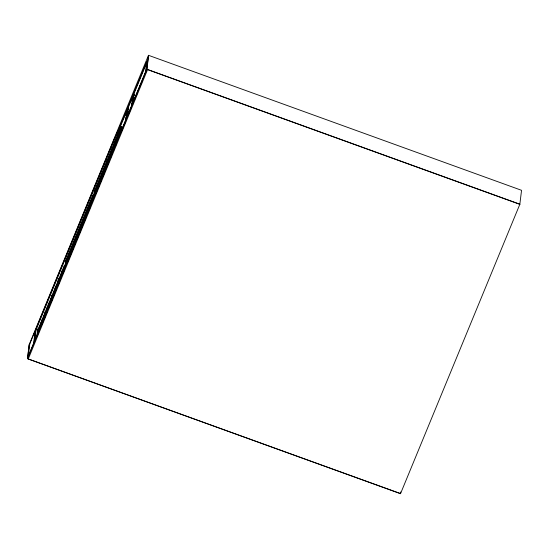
<?xml version="1.0" encoding="UTF-8"?>
<svg xmlns="http://www.w3.org/2000/svg" width="549" height="549" viewBox="0 0 549 549"><rect width="100%" height="100%" fill="white"/><g stroke="black" fill="none" stroke-linecap="round" stroke-linejoin="round"><path stroke-width="0.82" d="M27.45 358.689L29.172 344.669L148.484 55.305L521.55 190.311L519.828 204.331L400.516 493.695L27.45 358.689L146.768 69.325L148.484 55.305M27.615 358.614L29.172 344.669M146.809 61.502L124.877 114.7A93.138 9.34 -70.1 0 1 114.755 137.868L35.658 329.675L34.148 342.02L145.54 71.864L146.809 61.502L147.207 61.646M34.539 342.164L36.056 329.819L115.146 138.005A93.138 9.34 -70.1 0 0 125.268 114.844L146.885 62.428M37.064 334.677L37.229 333.456M37.545 330.841L37.318 332.632L40.516 324.843M37.339 334.684L37.414 334.204M37.922 329.963L37.991 329.475M38.286 328.789L38.348 328.426M39.727 328.913L39.775 328.508M40.489 324.926L40.722 323.135L38.32 328.508M40.64 325.18L40.406 326.971L40.825 325.921L40.756 326.408M40.962 322.558L40.729 324.349L43.927 316.56M41.34 321.68L41.408 321.192M41.703 320.506L41.758 320.142M43.584 319.264L43.817 317.473L40.619 325.262M43.906 316.643L44.14 314.858L41.738 320.232M43.845 318.605L44.057 316.897M44.167 315.984L44.38 314.275M44.75 313.397L44.826 312.916M44.455 317.631L44.51 317.274M45.121 312.23L45.176 311.866M46.898 307.708L47.55 306.575L47.324 308.366M46.885 307.907L45.155 311.949M46.576 312.264L46.624 311.859M47.001 310.981L47.235 309.19L44.03 316.979L43.824 318.688L44.243 317.638M47.235 310.405L47.468 308.613M47.79 305.999L47.557 307.783L50.762 300.001M48.168 305.12L48.237 304.633M47.866 309.355L47.928 308.991M48.532 303.947L48.587 303.583M49.616 305.114L49.671 304.75M49.973 304.022L50.014 303.666M50.412 302.705L50.645 300.914L47.447 308.696M50.734 300.083L50.968 298.292L48.566 303.666M50.885 300.33L50.652 302.122L51.05 301.161M51.208 297.716L50.975 299.507L54.173 291.718M51.579 296.837L51.97 295.582M51.654 296.35L51.181 297.798M51.283 301.072L51.338 300.708M51.949 295.664L52.004 295.3M53.383 295.787L53.452 295.3M54.152 291.8L54.385 290.009L51.983 295.383M54.09 293.756L54.296 292.054M54.619 289.433L54.385 291.224L57.59 283.435M54.413 293.283L54.488 292.795M54.996 288.554L55.065 288.067L56.561 288.609M55.36 287.381L55.422 287.017M57.24 286.139L57.473 284.348L54.276 292.137M57.563 283.517L57.796 281.733L55.394 287.106M57.508 285.48L57.714 283.771M58.036 281.15L57.803 282.941L61.001 275.159M57.83 285L57.899 284.512M58.407 280.271L58.482 279.791M58.777 279.105L58.832 278.741L60.328 279.276M59.862 280.271L59.916 279.908M60.98 275.241L61.214 273.45L58.812 278.823M60.918 277.197L61.131 275.488M61.241 274.575L61.447 272.874M61.824 271.995L61.9 271.508M61.529 276.229L61.584 275.866M62.188 270.822L62.25 270.458L63.739 271M63.972 266.306L64.604 265.249M63.959 266.498L62.222 270.54M63.629 270.938L63.677 270.54M64.343 267.699L64.542 266.059M65.77 260.768L65.063 266.526L92.177 200.769L92.884 195.012L65.77 260.768L66.175 260.912L65.605 265.435M65.887 265.442L65.955 264.954M66.463 260.713L66.539 260.226M66.834 259.54L66.498 259.004M68.639 254.942L68.577 255.306L69.27 253.892L69.037 255.676M68.268 259.663L68.337 259.176M69.181 255.93L68.954 257.721L69.373 256.671L69.298 257.158M69.503 253.309L69.27 255.1L72.475 247.311M69.881 252.43L69.949 251.95M70.245 251.264L70.306 250.9M72.049 246.659L71.994 247.023L72.338 246.172L72.283 246.57M72.31 246.254L72.262 246.652L72.681 245.609L72.447 247.4M72.125 250.015L72.358 248.223L69.16 256.012M72.598 247.647L72.365 249.438L72.784 248.395M72.921 245.032L72.688 246.824L75.886 239.035M72.715 248.875L72.763 248.477M73.291 244.154L73.367 243.667M72.996 248.388L73.051 248.024M73.662 242.981L73.717 242.617M75.467 238.383L75.405 238.74L76.098 237.326L75.865 239.117M75.103 243.056L75.172 242.617M75.783 241.155L76.016 239.371M76.338 236.749L76.105 238.541L79.303 230.752L79.509 229.043L78.823 230.463L78.878 230.1M76.709 235.871L76.785 235.384M77.135 234.334L76.757 235.466M78.157 235.871L78.219 235.507M78.514 234.78L78.562 234.416M78.96 233.455L79.166 231.747M79.282 230.834L79.488 229.132M78.981 233.373L79.193 231.664L75.988 239.453M79.193 232.879L79.427 231.088M79.749 228.466L79.516 230.257L82.714 222.469M80.127 227.588L80.195 227.101M79.825 231.822L79.886 231.458M80.49 226.414L80.545 226.058M82.295 221.817L82.24 222.18L82.926 220.767L82.693 222.558M81.925 226.538L82 226.051M82.371 225.172L82.604 223.381L79.406 231.17M82.631 224.514L82.844 222.805M83.167 220.183L82.933 221.974L86.131 214.192M82.961 224.033L83.029 223.546M83.537 219.305L83.613 218.825M83.908 218.138L83.963 217.775M85.713 213.534L85.651 213.897L86.344 212.484L86.111 214.275M85.342 218.255L85.39 217.857M85.788 216.889L86.021 215.105L82.817 222.887M86.028 216.313L86.255 214.522M86.577 211.907L86.344 213.698L89.549 205.909M86.371 215.75L86.447 215.27L86.049 216.231M86.955 211.029L87.023 210.542M87.318 209.855L87.38 209.492M88.403 211.022L88.458 210.658M89.123 205.257L89.068 205.614L89.405 204.763L89.357 205.161M89.384 204.846L89.336 205.251L89.755 204.201L89.521 205.992M89.199 208.613L89.432 206.822L86.234 214.611M89.672 206.246L89.439 208.03L89.858 206.987M89.995 203.624L89.762 205.415L92.959 197.626L92.829 198.58M90.365 202.746L90.441 202.258M90.736 201.572L90.791 201.208L92.287 201.751M91.82 202.746L91.875 202.382M92.541 196.974L92.479 197.338L93.145 196.007L92.781 195.842M92.17 201.696L92.218 201.291M92.884 198.45L93.083 196.81M121.013 128.027L120.663 127.519L94.304 191.457L93.598 197.221L120.711 131.465L121.116 131.609M94.14 196.123L97.482 187.202L97.248 188.993M94.407 194.03L93.989 193.927L94.394 194.072L95.018 191.32M94.092 196.611L94.709 191.608L121.549 126.51M94.49 195.65L94.414 196.13L94.757 195.279M94.998 191.409L95.073 190.922M95.368 190.235L95.423 189.872M97.132 185.912L96.761 185.487M96.802 190.352L96.85 189.954M97.427 185.226L97.379 185.631L97.797 184.581L97.571 186.372M96.871 189.872L96.5 191.079M97.406 185.541L97.454 185.143M97.509 188.328L97.715 186.619M98.038 184.004L97.804 185.795L101.002 178.006M97.907 187.367L97.832 187.854L98.147 187.079M98.415 183.126L98.484 182.639L99.973 183.181M98.779 181.952L98.429 181.445M100.529 177.718L100.179 177.203M100.865 176.86L100.796 177.348L101.215 176.298L100.982 178.089M100.659 180.71L100.892 178.919L97.695 186.708M100.899 180.134L101.133 178.343M101.455 175.721L101.222 177.512L104.42 169.723L104.633 168.021L104.207 169.065L104.283 168.577M101.249 179.571L101.297 179.166M101.826 174.843L101.874 174.445M101.901 174.356L101.428 175.804M103.281 174.843L103.336 174.479M103.939 169.435L103.596 168.927M103.637 173.752L103.699 173.306M104.084 172.386L104.283 170.718M104.399 169.806L104.605 168.104M104.097 172.345L104.31 170.636L101.105 178.425M104.317 171.851L104.543 170.06M104.866 167.438L104.633 169.229L107.837 161.447M104.687 171.206L104.735 170.801M105.243 166.56L105.312 166.079M104.948 170.794L105.003 170.437L104.66 171.288M105.607 165.393L105.264 164.878M106.691 166.56L106.746 166.196M107.357 161.152L107.007 160.644M107.117 165.023L107.069 165.427M107.693 160.301L107.625 160.782L108.043 159.738L107.81 161.53M107.487 164.144L107.721 162.353L104.523 170.142M107.728 163.568L107.961 161.777M108.283 159.162L108.05 160.953L111.248 153.164L111.461 151.455L111.042 152.505L111.111 152.018M108.098 162.923L108.146 162.525M108.654 158.284L108.729 157.796M108.359 162.518L108.414 162.154L108.078 163.005M109.025 157.11L108.675 156.602M110.768 152.869L110.424 152.361M110.459 157.227L110.527 156.746M110.905 155.868L111.138 154.077L107.94 161.859M111.145 155.285L111.378 153.5M111.694 150.879L111.468 152.67L114.666 144.881M111.564 154.242L111.488 154.729L111.831 153.871M112.071 150.001L112.14 149.513M112.435 148.827L112.092 148.319M114.185 144.593L113.835 144.078M113.876 148.951L113.924 148.546M114.501 143.817L114.453 144.222L114.871 143.172L114.638 144.963M114.473 144.14L114.528 143.735M114.322 147.585L114.549 145.794L111.351 153.583M114.556 147.008L114.789 145.217M115.112 142.596L114.878 144.387L118.076 136.598M114.906 146.446L114.974 145.959M115.489 141.717L115.558 141.23M115.853 140.544L115.503 140.036M117.603 136.31L117.253 135.802M117.939 135.452L117.87 135.939L118.289 134.896L118.056 136.687M117.829 138.65L117.966 137.511L114.768 145.3M117.973 138.725L118.207 136.934M118.529 134.313L118.296 136.104L121.157 129.125M118.9 133.434L118.975 132.954M120.348 133.434L120.409 133.071M121.356 127.176L121.281 127.656L121.7 126.613M121.418 129.145L121.631 127.183M146.13 70.409L146.425 68.021M146.617 66.429L146.912 64.034M148.635 55.36L146.933 69.249L519.848 204.201M400.516 493.695L400.729 491.931M64.288 267.83L64.418 266.876L61.22 274.665L61.845 271.906M66.175 260.912L93.014 195.821M37.97 329.558L38.313 328.707M41.388 321.275L41.724 320.424M44.798 312.999L45.142 312.141M48.216 304.716L48.552 303.865L50.048 304.4M55.044 288.156L55.387 287.299M58.462 279.873L58.798 279.016M61.872 271.59L62.215 270.739M66.511 260.315L66.854 259.457M69.929 252.032L70.272 251.174M73.346 243.749L73.683 242.898M80.175 227.19L80.511 226.332M83.585 218.907L83.928 218.049M87.003 210.624L87.346 209.773M90.42 202.341L90.757 201.49M98.017 184.087L98.436 183.043M104.845 167.527L105.264 166.477M108.263 159.244L108.681 158.194M111.673 150.961L112.092 149.918M115.091 142.678L115.51 141.635M118.502 134.402L118.92 133.352M37.524 330.923L37.943 329.88M40.942 322.64L41.36 321.597M44.771 313.314L44.146 316.066L47.344 308.277M47.77 306.081L48.188 305.031M54.598 289.515L55.017 288.472M58.016 281.239L58.434 280.189M66.491 260.631L66.065 261.674L65.667 261.599M69.483 253.398L69.901 252.348M72.9 245.115L73.319 244.065M76.311 236.832L76.73 235.789M79.729 228.549L80.147 227.506M83.139 220.273L83.565 219.223M86.557 211.989L86.975 210.94M89.974 203.706L90.393 202.663M94.394 194.072L97.592 186.289M65.859 263.383L69.057 255.594M118.179 137.017L121.048 130.038M37.202 333.545L40.4 325.756L40.194 327.465M50.865 300.42L54.063 292.631L53.85 294.339M57.693 283.854L60.891 276.065L60.28 278.775M63.972 268.591L61.104 275.577L60.898 277.279L61.296 276.319M65.75 264.295L68.948 256.507L68.735 258.215M72.578 247.729L75.776 239.947L75.144 242.699M89.652 206.328L92.513 199.349M43.186 320.225L43.604 319.182M46.603 311.949L47.022 310.899M56.863 287.058L57.268 286.056M85.411 217.809L85.809 216.807M88.821 209.533L89.206 208.572M99.897 182.844L100.22 182.035M103.308 174.561L103.651 173.71M113.574 149.678L113.897 148.861M116.985 141.395L117.294 140.626M40.516 327.204L42.149 323.244M42.801 321.659L43.783 319.285M44.435 317.699L45.416 315.325M46.727 312.155L47.379 310.569M49.335 305.814L50.316 303.439M50.968 301.854L51.949 299.479M53.26 296.309L54.234 293.935M54.893 292.349L56.197 289.179M58.16 284.423L59.141 282.049M59.793 280.464L60.774 278.089M61.426 276.504L62.408 274.129M36.172 338.205L37.154 335.823M37.806 334.238L38.787 331.864M41.724 324.733L43.035 321.563M44.009 319.189L45.972 314.433M46.624 312.848L47.605 310.473M48.257 308.888L49.238 306.514M51.524 300.969L52.505 298.587M53.157 297.002L54.138 294.628M54.79 293.042L56.423 289.083M57.082 287.498L58.057 285.123M58.716 283.538L60.019 280.367M61.982 275.612L62.957 273.237M63.615 271.652L64.59 269.278M67.534 262.148L68.838 258.977M69.819 256.603L71.782 251.847M72.434 250.262L73.415 247.887M74.067 246.302L75.048 243.928M76.352 240.757L78.315 236.001M78.967 234.416L79.948 232.042M80.6 230.456L82.233 226.497M82.885 224.912L83.867 222.53M84.519 220.952L85.829 217.781M87.785 213.026L88.766 210.651M89.418 209.066L90.4 206.692M95.629 194.01L97.585 189.261M98.237 187.676L99.218 185.301M99.87 183.716L100.851 181.335M102.162 178.171L104.118 173.415M104.777 171.83L105.751 169.456M106.41 167.87L108.043 163.904M108.695 162.326L109.676 159.944M110.328 158.359L111.632 155.195M113.595 150.44L114.576 148.065M115.228 146.48L116.21 144.099M121.432 131.424L123.395 126.675M124.047 125.09L125.028 122.708M125.68 121.123L126.661 118.749M127.965 115.578L129.928 110.829M130.58 109.244L131.561 106.863M132.213 105.278L133.194 102.903M134.498 99.733L135.479 97.358M136.131 95.773L137.442 92.603M139.398 87.854L140.379 85.472M141.031 83.887L142.013 81.513M147.736 69.195L28.246 358.977L400.53 493.565M146.768 69.325L519.828 204.331M145.54 71.864L145.931 72.008M124.877 114.7L125.268 114.844M121.315 126.531L121.72 126.682M118.92 131.753L120.814 132.439M114.755 137.868L115.146 138.005M114.851 141.621L115.256 141.766M107.343 155.834L107.734 155.971M101.846 173.161L103.74 173.848M95.018 189.728L95.437 189.837M94.304 191.457L94.709 191.608M93.9 194.758L94.298 194.943M92.177 200.769L92.582 200.92M86.317 210.926L86.721 211.077M64.24 265.092L64.645 265.236M63.636 270.019L64.041 270.163M57.775 280.175L58.18 280.319M37.956 328.247L38.361 328.398M37.229 330.011L37.634 330.162M35.658 329.675L36.056 329.819M37.126 330.848L37.531 330.992M29.797 343.9L28.28 356.253L33.647 343.235L35.163 330.882L29.797 343.9M126.311 114.117L126.119 115.681L128.72 108.277L126.311 114.117M126.03 117.163L125.838 118.721L128.439 111.317L126.03 117.163M131.726 103.329L131.534 104.893L134.141 97.482L131.726 103.329M132.151 99.932L131.959 101.496L134.567 94.085L132.151 99.932M94.215 192.177L94.62 192.328L94.215 192.136"/></g></svg>
